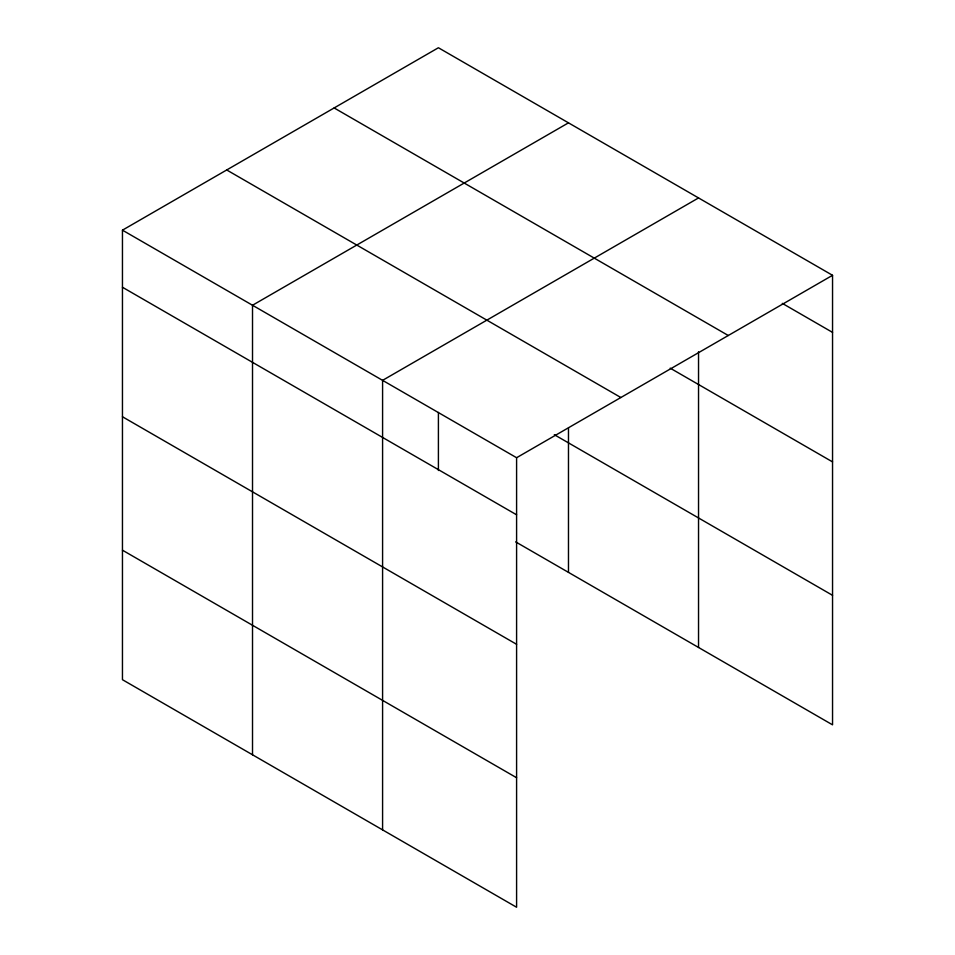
<?xml version="1.0" encoding="UTF-8"?>
<svg xmlns="http://www.w3.org/2000/svg" width="955" height="955" viewBox="0 0 955 955"><rect width="100%" height="100%" fill="white"/><g stroke="black" fill="none" stroke-linecap="round" stroke-linejoin="round"><path stroke-width="1.43" d="M698.535 351.774L698.535 647.466M515.676 541.891L832.545 724.833L832.545 275.303L438.405 47.75L122.455 230.167L122.455 679.697L516.595 907.25L516.595 457.72L122.455 230.167M568.476 122.837L252.514 305.254L252.514 754.784M698.535 197.936L382.585 380.353L382.585 829.883M516.595 457.72L832.545 275.303M782.3 303.368L832.545 332.388M334.143 107.951L728.283 335.503M670.207 368.164L832.545 461.898M226.717 169.966L620.857 397.519M554.306 434.692L832.545 595.323M122.455 287.252L516.595 514.805M122.455 416.75L516.595 644.303M122.455 550.187L516.595 777.74M568.476 428.043L568.476 572.379M438.405 412.429L438.405 470.481"/></g></svg>
